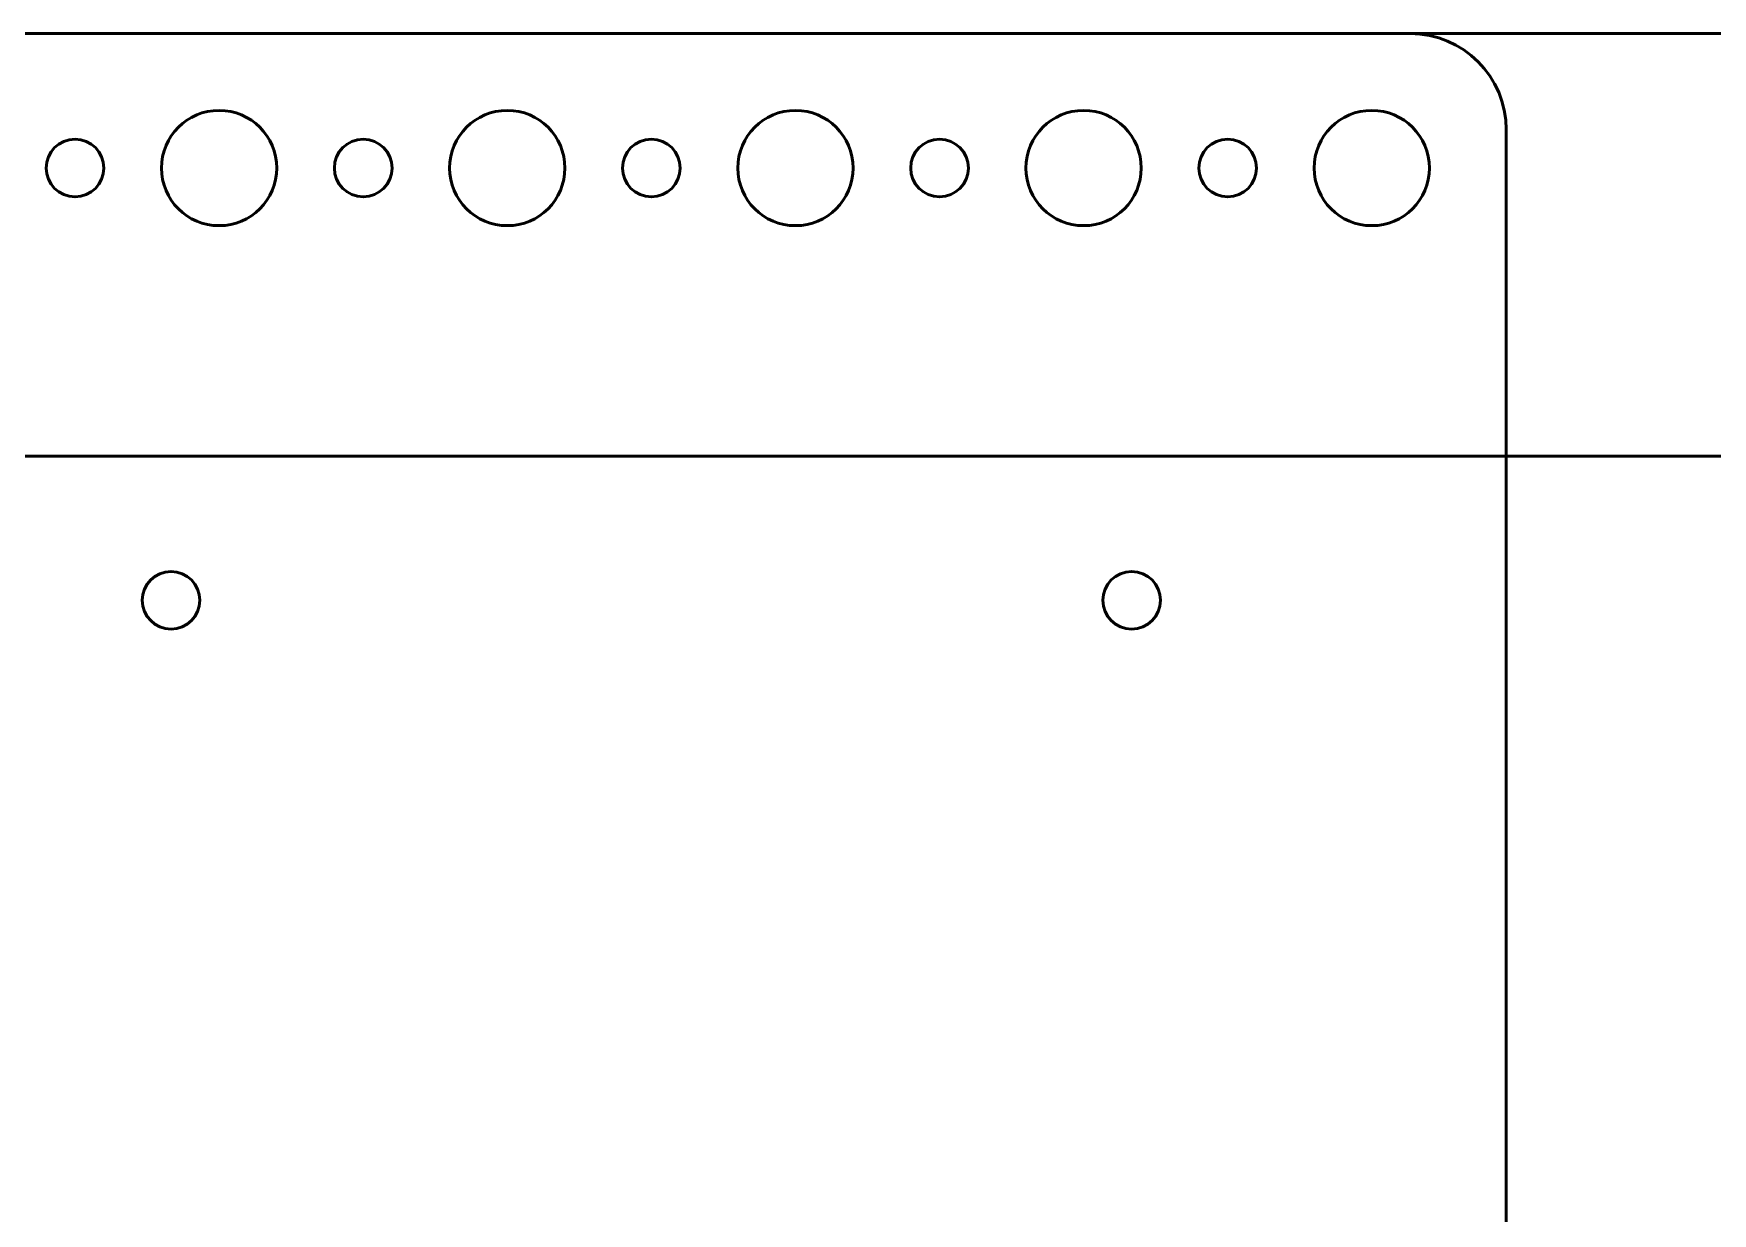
# Model space of a CAD drawing. Header units: centimetres. Extents: x -41.3 to 41.1, y -32.2 to 43.6.
# Drawn here: x -26.47 to -17.73, y 26.06 to 32.2 of the extents above; entities that cross this region are included whole.
import ezdxf

# ---------------------------------------------------------------- set-up
doc = ezdxf.new("R2010")
doc.units = ezdxf.units.CM
doc.header["$MEASUREMENT"] = 0
doc.layers.add('Layer 1', color=7, linetype='Continuous')

msp = doc.modelspace()

# ---------------------------------------------------------------- linework, layer by layer
at = {"layer": 'Layer 1', "color": 4, "lineweight": 53}
msp.add_open_spline([(31.7, -32.2), (31.7, -32.2), (-31.7, -32.2), (-31.7, -32.2), (-31.7, -32.2), (-31.97614, -32.2), (-32.2, -31.97614), (-32.2, -31.7), (-32.2, -31.7), (-32.2, -31.7), (-32.2, 31.7), (-32.2, 31.7), (-32.2, 31.7), (-32.2, 31.97614), (-31.97614, 32.2), (-31.7, 32.2), (-31.7, 32.2), (-31.7, 32.2), (31.7, 32.2), (31.7, 32.2), (31.7, 32.2), (31.97614, 32.2), (32.2, 31.97614), (32.2, 31.7), (32.2, 31.7), (32.2, 31.7), (32.2, -31.7), (32.2, -31.7), (32.2, -31.7), (32.2, -31.97614), (31.97614, -32.2), (31.7, -32.2)], degree=3, knots=[0, 0, 0, 0, 0.1111111, 0.1111111, 0.1111111, 0.1111111, 0.2222222, 0.2222222, 0.2222222, 0.2222222, 0.3333333, 0.3333333, 0.3333333, 0.3333333, 0.4444444, 0.4444444, 0.4444444, 0.4444444, 0.5555556, 0.5555556, 0.5555556, 0.5555556, 0.6666667, 0.6666667, 0.6666667, 0.6666667, 0.7777778, 0.7777778, 0.7777778, 0.7777778, 1, 1, 1, 1], dxfattribs=at)
at = {"layer": 'Layer 1', "lineweight": 53}
for points, knots in [([(-19.3, 32.2), (-19.3, 32.2), (-31.7, 32.2), (-31.7, 32.2), (-31.7, 32.2), (-31.97614, 32.2), (-32.2, 31.97614), (-32.2, 31.7), (-32.2, 31.7), (-32.2, 31.7), (-32.2, 20.8), (-32.2, 20.8), (-32.2, 20.8), (-32.2, 20.52386), (-31.97614, 20.3), (-31.7, 20.3), (-31.7, 20.3), (-31.7, 20.3), (-19.3, 20.3), (-19.3, 20.3), (-19.3, 20.3), (-19.02386, 20.3), (-18.8, 20.52386), (-18.8, 20.8), (-18.8, 20.8), (-18.8, 20.8), (-18.8, 31.7), (-18.8, 31.7), (-18.8, 31.7), (-18.8, 31.97614), (-19.02386, 32.2), (-19.3, 32.2)], [0, 0, 0, 0, 0.1111111, 0.1111111, 0.1111111, 0.1111111, 0.2222222, 0.2222222, 0.2222222, 0.2222222, 0.3333333, 0.3333333, 0.3333333, 0.3333333, 0.4444444, 0.4444444, 0.4444444, 0.4444444, 0.5555556, 0.5555556, 0.5555556, 0.5555556, 0.6666667, 0.6666667, 0.6666667, 0.6666667, 0.7777778, 0.7777778, 0.7777778, 0.7777778, 1, 1, 1, 1]), ([(-25.8, 31.5), (-25.8, 31.33431), (-25.66569, 31.2), (-25.5, 31.2), (-25.5, 31.2), (-25.33431, 31.2), (-25.2, 31.33431), (-25.2, 31.5), (-25.2, 31.5), (-25.2, 31.66569), (-25.33431, 31.8), (-25.5, 31.8), (-25.5, 31.8), (-25.66569, 31.8), (-25.8, 31.66569), (-25.8, 31.5)], [0, 0, 0, 0, 0.2, 0.2, 0.2, 0.2, 0.4, 0.4, 0.4, 0.4, 0.6, 0.6, 0.6, 0.6, 1, 1, 1, 1]), ([(-24.3, 31.5), (-24.3, 31.33431), (-24.16569, 31.2), (-24, 31.2), (-24, 31.2), (-23.83431, 31.2), (-23.7, 31.33431), (-23.7, 31.5), (-23.7, 31.5), (-23.7, 31.66569), (-23.83431, 31.8), (-24, 31.8), (-24, 31.8), (-24.16569, 31.8), (-24.3, 31.66569), (-24.3, 31.5)], [0, 0, 0, 0, 0.2, 0.2, 0.2, 0.2, 0.4, 0.4, 0.4, 0.4, 0.6, 0.6, 0.6, 0.6, 1, 1, 1, 1]), ([(-22.8, 31.5), (-22.8, 31.33431), (-22.66569, 31.2), (-22.5, 31.2), (-22.5, 31.2), (-22.33431, 31.2), (-22.2, 31.33431), (-22.2, 31.5), (-22.2, 31.5), (-22.2, 31.66569), (-22.33431, 31.8), (-22.5, 31.8), (-22.5, 31.8), (-22.66569, 31.8), (-22.8, 31.66569), (-22.8, 31.5)], [0, 0, 0, 0, 0.2, 0.2, 0.2, 0.2, 0.4, 0.4, 0.4, 0.4, 0.6, 0.6, 0.6, 0.6, 1, 1, 1, 1]), ([(-21.3, 31.5), (-21.3, 31.33431), (-21.16569, 31.2), (-21, 31.2), (-21, 31.2), (-20.83431, 31.2), (-20.7, 31.33431), (-20.7, 31.5), (-20.7, 31.5), (-20.7, 31.66569), (-20.83431, 31.8), (-21, 31.8), (-21, 31.8), (-21.16569, 31.8), (-21.3, 31.66569), (-21.3, 31.5)], [0, 0, 0, 0, 0.2, 0.2, 0.2, 0.2, 0.4, 0.4, 0.4, 0.4, 0.6, 0.6, 0.6, 0.6, 1, 1, 1, 1]), ([(-19.8, 31.5), (-19.8, 31.33431), (-19.66569, 31.2), (-19.5, 31.2), (-19.5, 31.2), (-19.33431, 31.2), (-19.2, 31.33431), (-19.2, 31.5), (-19.2, 31.5), (-19.2, 31.66569), (-19.33431, 31.8), (-19.5, 31.8), (-19.5, 31.8), (-19.66569, 31.8), (-19.8, 31.66569), (-19.8, 31.5)], [0, 0, 0, 0, 0.2, 0.2, 0.2, 0.2, 0.4, 0.4, 0.4, 0.4, 0.6, 0.6, 0.6, 0.6, 1, 1, 1, 1]), ([(-26.4, 31.5), (-26.4, 31.41716), (-26.33284, 31.35), (-26.25, 31.35), (-26.25, 31.35), (-26.16716, 31.35), (-26.1, 31.41716), (-26.1, 31.5), (-26.1, 31.5), (-26.1, 31.58284), (-26.16716, 31.65), (-26.25, 31.65), (-26.25, 31.65), (-26.33284, 31.65), (-26.4, 31.58284), (-26.4, 31.5)], [0, 0, 0, 0, 0.2, 0.2, 0.2, 0.2, 0.4, 0.4, 0.4, 0.4, 0.6, 0.6, 0.6, 0.6, 1, 1, 1, 1]), ([(-24.9, 31.5), (-24.9, 31.41716), (-24.83284, 31.35), (-24.75, 31.35), (-24.75, 31.35), (-24.66716, 31.35), (-24.6, 31.41716), (-24.6, 31.5), (-24.6, 31.5), (-24.6, 31.58284), (-24.66716, 31.65), (-24.75, 31.65), (-24.75, 31.65), (-24.83284, 31.65), (-24.9, 31.58284), (-24.9, 31.5)], [0, 0, 0, 0, 0.2, 0.2, 0.2, 0.2, 0.4, 0.4, 0.4, 0.4, 0.6, 0.6, 0.6, 0.6, 1, 1, 1, 1]), ([(-23.4, 31.5), (-23.4, 31.41716), (-23.33284, 31.35), (-23.25, 31.35), (-23.25, 31.35), (-23.16716, 31.35), (-23.1, 31.41716), (-23.1, 31.5), (-23.1, 31.5), (-23.1, 31.58284), (-23.16716, 31.65), (-23.25, 31.65), (-23.25, 31.65), (-23.33284, 31.65), (-23.4, 31.58284), (-23.4, 31.5)], [0, 0, 0, 0, 0.2, 0.2, 0.2, 0.2, 0.4, 0.4, 0.4, 0.4, 0.6, 0.6, 0.6, 0.6, 1, 1, 1, 1]), ([(-21.9, 31.5), (-21.9, 31.41716), (-21.83284, 31.35), (-21.75, 31.35), (-21.75, 31.35), (-21.66716, 31.35), (-21.6, 31.41716), (-21.6, 31.5), (-21.6, 31.5), (-21.6, 31.58284), (-21.66716, 31.65), (-21.75, 31.65), (-21.75, 31.65), (-21.83284, 31.65), (-21.9, 31.58284), (-21.9, 31.5)], [0, 0, 0, 0, 0.2, 0.2, 0.2, 0.2, 0.4, 0.4, 0.4, 0.4, 0.6, 0.6, 0.6, 0.6, 1, 1, 1, 1]), ([(-20.4, 31.5), (-20.4, 31.41716), (-20.33284, 31.35), (-20.25, 31.35), (-20.25, 31.35), (-20.16716, 31.35), (-20.1, 31.41716), (-20.1, 31.5), (-20.1, 31.5), (-20.1, 31.58284), (-20.16716, 31.65), (-20.25, 31.65), (-20.25, 31.65), (-20.33284, 31.65), (-20.4, 31.58284), (-20.4, 31.5)], [0, 0, 0, 0, 0.2, 0.2, 0.2, 0.2, 0.4, 0.4, 0.4, 0.4, 0.6, 0.6, 0.6, 0.6, 1, 1, 1, 1]), ([(-25.75, 29.1), (-25.83284, 29.1), (-25.9, 29.16716), (-25.9, 29.25), (-25.9, 29.25), (-25.9, 29.33284), (-25.83284, 29.4), (-25.75, 29.4), (-25.75, 29.4), (-25.66716, 29.4), (-25.6, 29.33284), (-25.6, 29.25), (-25.6, 29.25), (-25.6, 29.16716), (-25.66716, 29.1), (-25.75, 29.1)], [0, 0, 0, 0, 0.2, 0.2, 0.2, 0.2, 0.4, 0.4, 0.4, 0.4, 0.6, 0.6, 0.6, 0.6, 1, 1, 1, 1]), ([(-20.75, 29.1), (-20.83284, 29.1), (-20.9, 29.16716), (-20.9, 29.25), (-20.9, 29.25), (-20.9, 29.33284), (-20.83284, 29.4), (-20.75, 29.4), (-20.75, 29.4), (-20.66716, 29.4), (-20.6, 29.33284), (-20.6, 29.25), (-20.6, 29.25), (-20.6, 29.16716), (-20.66716, 29.1), (-20.75, 29.1)], [0, 0, 0, 0, 0.2, 0.2, 0.2, 0.2, 0.4, 0.4, 0.4, 0.4, 0.6, 0.6, 0.6, 0.6, 1, 1, 1, 1])]:
    msp.add_open_spline(points, degree=3, knots=knots, dxfattribs=at)
at = {"layer": 'Layer 1', "color": 30, "lineweight": 53}
for points in [[(-30, -30), (-30, -30), (-30, 30), (-30, 30), (-30, 30), (-30, 30), (30, 30), (30, 30), (30, 30), (30, 30), (30, -30), (30, -30), (30, -30), (30, -30), (-30, -30), (-30, -30)], [(-25.75, 29.1), (-25.83284, 29.1), (-25.9, 29.16716), (-25.9, 29.25), (-25.9, 29.25), (-25.9, 29.33284), (-25.83284, 29.4), (-25.75, 29.4), (-25.75, 29.4), (-25.66716, 29.4), (-25.6, 29.33284), (-25.6, 29.25), (-25.6, 29.25), (-25.6, 29.16716), (-25.66716, 29.1), (-25.75, 29.1)], [(-20.75, 29.1), (-20.83284, 29.1), (-20.9, 29.16716), (-20.9, 29.25), (-20.9, 29.25), (-20.9, 29.33284), (-20.83284, 29.4), (-20.75, 29.4), (-20.75, 29.4), (-20.66716, 29.4), (-20.6, 29.33284), (-20.6, 29.25), (-20.6, 29.25), (-20.6, 29.16716), (-20.66716, 29.1), (-20.75, 29.1)]]:
    msp.add_open_spline(points, degree=3, knots=[0, 0, 0, 0, 0.2, 0.2, 0.2, 0.2, 0.4, 0.4, 0.4, 0.4, 0.6, 0.6, 0.6, 0.6, 1, 1, 1, 1], dxfattribs=at)

doc.saveas('drawing.dxf')
